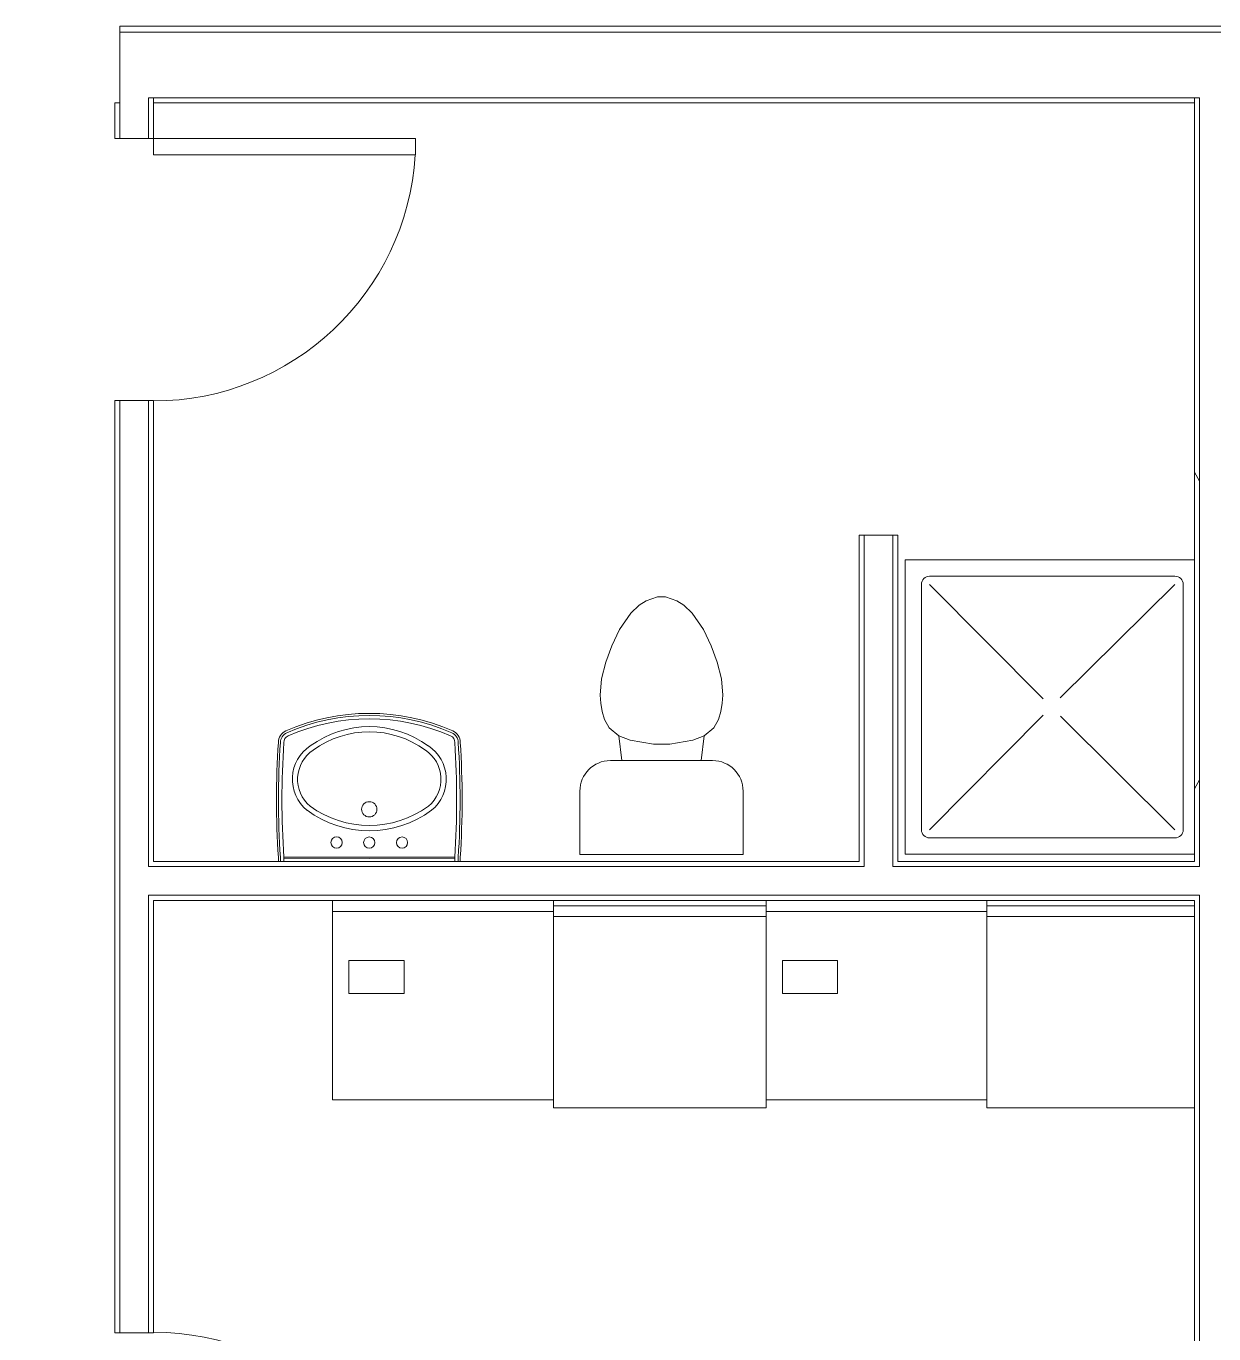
# Model space of a CAD drawing. Header units: inches. Extents: x 1 to 127281, y -26064 to 104775.
# Drawn here: x 25153.9 to 25299.1, y -22519.2 to -22359.3 of the extents above; entities that cross this region are included whole.
import ezdxf

# ---------------------------------------------------------------- set-up
doc = ezdxf.new("R2010")
doc.units = ezdxf.units.IN
doc.header["$MEASUREMENT"] = 0
for name, color, linetype, lineweight in [('A-DOOR', 31, 'Continuous', 9), ('A-WALL', 113, 'Continuous', 9), ('A-WALL-PATT', 111, 'Continuous', 15), ('I-WALL', 2, 'Continuous', 9), ('L-SITE-WALL', 31, 'Continuous', 9), ('P-SANR-FIXT', 6, 'Continuous', 9), ('Q-SPCQ', 91, 'Continuous', 9)]:
    doc.layers.add(name, color=color, linetype=linetype, lineweight=lineweight)
pattern_1 = [(0, (0, 0), (115.2, 28.8), [4.752, -81.648, 4.752, -81.648, -460.8]), (0, (0, 0), (115.2, 28.8), [-172.8, 4.752, -168.048, 4.752, -81.648, -201.6]), (0, (0, 0), (115.2, 28.8), [-432, 4.752, -52.848, 4.752, -139.248]), (120, (43.2, 14.4), (-82.541532, 85.366127), [4.752, -81.648, 4.752, -81.648, -460.8]), (120, (43.2, 14.4), (-82.541532, 85.366127), [-172.8, 4.752, -168.048, 4.752, -81.648, -201.6]), (120, (43.2, 14.4), (-82.541532, 85.366127), [-432, 4.752, -52.848, 4.752, -139.248]), (240, (57.6, 72), (-32.658468, -114.166127), [4.752, -81.648, 4.752, -81.648, -460.8]), (240, (57.6, 72), (-32.658468, -114.166127), [-172.8, 4.752, -168.048, 4.752, -81.648, -201.6]), (240, (57.6, 72), (-32.658468, -114.166127), [-432, 4.752, -52.848, 4.752, -139.248])]

# ---------------------------------------------------------------- blocks, each defined once
blk = doc.blocks.new('Single-Flush - 32_ x 84_-489871-Site Plan - Phase 1')
at = {"layer": 'A-DOOR'}
for p, q in [((14, 2.37), (14, 34.38)), ((16, 34.38), (14, 34.38)), ((16, 2.37), (16, 34.38)), ((16, 2.37), (14, 2.37))]:
    blk.add_line(p, q, dxfattribs=at)
blk.add_arc((16, 2.37), 32.07, 93.5759, 180, dxfattribs=at)
blk = doc.blocks.new('Single-Flush - 32_ x 84_-460923-Site Plan - Phase 1')
at = {"layer": 'A-DOOR'}
for p, q in [((14, -2.37), (14, -34.38)), ((16, -2.37), (14, -2.37)), ((16, -2.37), (16, -34.38)), ((16, -34.38), (14, -34.38))]:
    blk.add_line(p, q, dxfattribs=at)
blk.add_arc((16, -2.37), 32.07, 180, 266.4241, dxfattribs=at)
blk = doc.blocks.new('Toilet-Domestic-3D - Toilet-Domestic-3D-489637-Site Plan - Phase 1')
at = {"layer": 'P-SANR-FIXT'}
for p, q in [((-2.74, 11), (-1.87, 11.5)), ((-1.87, 11.5), (-0.5, 12)), ((-0.5, 12), (0.5, 12)), ((0.5, 12), (1.87, 11.5)), ((1.87, 11.5), (2.74, 11)), ((-5.13, 8), (-3.74, 10)), ((-3.74, 10), (-2.74, 11)), ((2.74, 11), (3.74, 10)), ((3.74, 10), (5.13, 8)), ((-6.06, 6), (-5.13, 8)), ((5.13, 8), (6.06, 6)), ((-6.79, 4), (-6.06, 6)), ((6.06, 6), (6.79, 4)), ((-7.33, 1.99), (-6.79, 4)), ((6.79, 4), (7.33, 1.99)), ((-7.5, 0), (-7.33, 1.99)), ((7.33, 1.99), (7.5, 0)), ((-7.41, -1), (-7.5, 0)), ((-7.24, -2), (-7.41, -1)), ((7.41, -1), (7.24, -2)), ((7.5, 0), (7.41, -1)), ((-6.97, -3), (-7.24, -2)), ((-6.4, -4), (-6.97, -3)), ((6.97, -3), (6.4, -4)), ((7.24, -2), (6.97, -3)), ((-5.21, -5), (-6.4, -4)), ((6.4, -4), (5.21, -5)), ((-3.84, -5.5), (-5.21, -5)), ((-4.86, -8.02), (-5.21, -5)), ((-1, -6), (-3.84, -5.5)), ((1, -6), (-1, -6)), ((3.84, -5.5), (1, -6)), ((5.21, -5), (3.84, -5.5)), ((4.86, -8.02), (5.21, -5)), ((6.25, -8.02), (-6.25, -8.02)), ((-9.98, -11.75), (-9.98, -19.48)), ((9.98, -19.48), (9.98, -11.75)), ((-9.98, -19.48), (9.98, -19.48))]:
    blk.add_line(p, q, dxfattribs=at)
for centre, start, end in [((-6.25, -11.75), 90, 180), ((6.25, -11.75), 0, 90)]:
    blk.add_arc(centre, 3.73, start, end, dxfattribs=at)
blk = doc.blocks.new('Sink-Bathroom-Kohler-Pinoir-2035-8 - Vitreous_China-0-White-670431-Site Plan - Phase 1')
at = {"layer": 'P-SANR-FIXT'}
for p, q in [((25184.77, -22461.43), (25184.77, -22460.93)), ((25207.01, -22461.43), (25184.77, -22461.43)), ((25185.03, -22460.92), (25185.03, -22461.43)), ((25185.44, -22461.43), (25185.44, -22460.91)), ((25195.89, -22460.91), (25185.44, -22460.91)), ((25185.44, -22461.1), (25195.89, -22461.08)), ((25206.34, -22460.91), (25195.89, -22460.91)), ((25195.89, -22461.08), (25206.34, -22461.1)), ((25206.34, -22460.91), (25206.34, -22461.43)), ((25206.75, -22461.43), (25206.75, -22460.92)), ((25207.01, -22460.93), (25207.01, -22461.43))]:
    blk.add_line(p, q, dxfattribs=at)
for centre, radius, start, end in [((25195.89, -22468.73), 25.41, 66.3302, 113.6742), ((25195.89, -22468.73), 25.15, 66.3302, 113.6726), ((25195.89, -22468.73), 24.74, 66.3302, 113.6698), ((25186.32, -22446.87), 1.54, 113.9605, 180.0345), ((25186.32, -22446.87), 1.29, 113.9877, 180.3965), ((25186.32, -22446.87), 0.875, 114.0553, 181.2927), ((25195.89, -22457.14), 12.2, 53.7683, 126.2317), ((25195.89, -22457.14), 11.57, 53.6931, 126.3069), ((25205.48, -22446.86), 0.862, 358.0783, 66.3302), ((25205.48, -22446.86), 1.28, 359.0965, 66.3302), ((25205.48, -22446.86), 1.53, 359.5057, 66.3302), ((25291.12, -22453.9), 106.58, 176.2183, 183.7835), ((25291.12, -22453.9), 106.33, 176.2135, 183.7881), ((25291.12, -22453.9), 105.91, 176.2045, 183.7955), ((25191.38, -22451.38), 4.9, 123.5514, 230.6366), ((25191.38, -22451.38), 4.26, 123.3558, 230.4225), ((25200.4, -22451.38), 4.26, 309.5775, 56.6442), ((25200.4, -22451.38), 4.9, 309.3634, 56.4486), ((25100.66, -22453.9), 105.91, 356.2045, 3.7955), ((25100.66, -22453.9), 106.33, 356.2119, 3.7854), ((25100.66, -22453.9), 106.58, 356.2165, 3.78), ((25195.89, -22455.05), 0.934, 0, 180), ((25195.89, -22444.85), 12.82, 233.5725, 306.4275), ((25195.89, -22444.85), 12.18, 233.6508, 306.3492), ((25195.89, -22455.05), 0.934, 180, 0), ((25191.89, -22459.11), 0.692, 0, 180), ((25191.89, -22459.11), 0.692, 180, 0), ((25195.89, -22459.12), 0.69, 0, 180), ((25195.89, -22459.12), 0.69, 180, 0), ((25199.89, -22459.12), 0.69, 0, 180), ((25199.89, -22459.12), 0.69, 180, 0)]:
    blk.add_arc(centre, radius, start, end, dxfattribs=at)
blk = doc.blocks.new('Shower Base-3D - 36_ x 36_-670432-Site Plan - Phase 1')
at = {"layer": 'P-SANR-FIXT'}
for p, q in [((17.37, 18), (-18, 18)), ((-18, 18), (-18, -18)), ((-15, 16), (15, 16)), ((-16, -15), (-16, 15)), ((-1.12, 1), (-15, 15)), ((0.97, 1.14), (15, 15)), ((16, 15), (16, -15)), ((-1.13, -0.98), (-15, -15)), ((1.01, -1.11), (15, -15)), ((15, -16), (-15, -16)), ((-18, -18), (17.38, -18))]:
    blk.add_line(p, q, dxfattribs=at)
for centre, start, end in [((-15, 15), 90, 180), ((15, 15), 360, 90), ((-15, -15), 180, 270), ((15, -15), 270, 0)]:
    blk.add_arc(centre, 1, start, end, dxfattribs=at)
blk = doc.blocks.new('Washing Machine - 26_x26_ - Private-670433-Site Plan - Phase 1')
at = {"layer": 'P-SANR-FIXT'}
for p, q in [((1.3125, 12.375), (1.3125, -13)), ((2.59375, 12.375), (2.59375, -13)), ((26, 12.375), (26, -13)), ((1.3125, -13), (0.625, -13)), ((26, -13), (25, -13))]:
    blk.add_line(p, q, dxfattribs=at)
blk = doc.blocks.new('Dryer - 27_ x 25_ x 35_-670434-Site Plan - Phase 1')
at = {"layer": 'Q-SPCQ'}
for p, q in [((1.42, 0.11), (28.42, 0.11)), ((1.42, -23.58), (1.42, 0.11)), ((28.42, 0.11), (28.42, -23.58)), ((19.67, -12.89), (26.42, -12.89)), ((19.67, -16.89), (19.67, -12.89)), ((26.42, -16.89), (26.42, -12.89)), ((19.67, -16.89), (26.42, -16.89)), ((1.42, -22.89), (28.42, -22.89))]:
    blk.add_line(p, q, dxfattribs=at)
blk = doc.blocks.new('Washing Machine - 26_x26_ - Private-V12-Site Plan - Phase 1')
at = {"layer": 'P-SANR-FIXT'}
for p, q in [((0.625, 13), (1.3125, 13)), ((1.3125, 13), (1.3125, -13)), ((2.59375, 13), (2.59375, -13)), ((25, 13), (26, 13)), ((26, 13), (26, -13)), ((1.3125, -13), (0.625, -13)), ((26, -13), (25, -13))]:
    blk.add_line(p, q, dxfattribs=at)
blk = doc.blocks.new('Dryer - 27_ x 25_ x 35_-V13-Site Plan - Phase 1')
at = {"layer": 'Q-SPCQ'}
for p, q in [((1.42, 0.11), (28.42, 0.11)), ((1.42, -23.58), (1.42, 0.11)), ((28.42, 0.11), (28.42, -24.26)), ((19.67, -12.89), (26.42, -12.89)), ((19.67, -16.89), (19.67, -12.89)), ((26.42, -16.89), (26.42, -12.89)), ((19.67, -16.89), (26.42, -16.89)), ((1.42, -22.89), (28.42, -22.89))]:
    blk.add_line(p, q, dxfattribs=at)

msp = doc.modelspace()

# ---------------------------------------------------------------- hatches: boundary and pattern name
at = {"layer": 'A-WALL-PATT', "lineweight": 9}
h = msp.add_hatch(dxfattribs=at)
h.set_pattern_fill('FP_7', color=256, style=0, pattern_type=2)
h.set_pattern_definition(pattern_1)
h.paths.add_polyline_path([(25546.765225, -22368.67781), (25576.853841, -22368.569733), (25576.853841, -22368.05281), (25546.765225, -22368.05281)], flags=0)
h.paths.add_polyline_path([(25583.853841, -22368.67781), (25642.390225, -22368.67781), (25642.390225, -22368.05281), (25583.853841, -22368.05281), (25583.853841, -22368.54459)], flags=0)
h.paths.add_polyline_path([(25582.853841, -22368.67781), (25582.853841, -22368.05281), (25577.853841, -22368.05281), (25577.853841, -22368.67781)], flags=0)
h.paths.add_polyline_path([(25445.92661, -22368.67781), (25445.92661, -22368.05281), (25440.92661, -22368.091062), (25440.92661, -22368.67781)], flags=0)
h.paths.add_polyline_path([(25446.92661, -22368.67781), (25450.015225, -22368.67781), (25450.015225, -22368.05281), (25446.92661, -22368.06581)], flags=0)
h.paths.add_polyline_path([(25381.390225, -22368.67781), (25439.92661, -22368.67781), (25439.92661, -22368.05281), (25381.390225, -22368.05281), (25381.390225, -22368.341636)], flags=0)
h.paths.add_polyline_path([(25211.079896, -22368.67781), (25296.765225, -22368.67781), (25296.765225, -22368.05281), (25169.515225, -22368.05281), (25169.515225, -22368.67781), (25169.837491, -22368.67781)], flags=0)
h.paths.add_polyline_path([(25311.476163, -22368.67781), (25376.390225, -22368.67781), (25376.390225, -22368.05281), (25301.515225, -22368.089711), (25301.515225, -22368.67781)], flags=0)
h.paths.add_polyline_path([(25104.185677, -22368.67781), (25105.265225, -22368.67781), (25105.265225, -22368.05281), (24979.515225, -22368.174762), (24979.515225, -22368.67781), (24997.291458, -22368.67781)], flags=0)
h.paths.add_polyline_path([(25110.890225, -22368.67781), (25110.890225, -22368.05281), (25110.015225, -22368.05281), (25110.015225, -22368.67781)], flags=0)
h.paths.add_polyline_path([(25725.515225, -22368.67781), (25726.390225, -22368.67781), (25726.390225, -22368.05281), (25725.515225, -22368.05281)], flags=0)
h.paths.add_polyline_path([(24974.765225, -22368.67781), (24974.764291, -22368.052826), (24937.890225, -22368.05281), (24937.890225, -22368.67781)], flags=0)
h.paths.add_polyline_path([(25647.390225, -22368.67781), (25720.765225, -22368.67781), (25720.765225, -22368.05281), (25647.390225, -22368.05281), (25647.390225, -22368.31637)], flags=0)
h.paths.add_polyline_path([(24865.890225, -22368.67781), (24865.890225, -22368.05281), (24631.515225, -22368.05281), (24631.515225, -22368.67781), (24783.503021, -22368.67781)], flags=0)
h = msp.add_hatch(dxfattribs=at)
h.set_pattern_fill('FP_7', color=256, style=0, pattern_type=2)
h.set_pattern_definition(pattern_1)
h.paths.add_polyline_path([(25168.890225, -22787.30281), (25169.515225, -22787.214119), (25169.515225, -22600.05281), (25168.890225, -22600.05281), (25168.890225, -22786.67781)], flags=0)
h.paths.add_polyline_path([(25168.890225, -22568.05281), (25169.515225, -22568.05281), (25169.515225, -22561.05281), (25168.890225, -22561.05281), (25168.890225, -22561.67781)], flags=0)
h.paths.add_polyline_path([(25168.890225, -22557.55281), (25169.515225, -22557.55281), (25169.515225, -22551.05281), (25168.890225, -22551.05281), (25168.890225, -22556.92781)], flags=0)
h.paths.add_polyline_path([(25169.515225, -22519.05281), (25169.515225, -22465.55281), (25168.890225, -22465.55281), (25168.890225, -22519.05281)], flags=0)
h.paths.add_polyline_path([(25168.890225, -22462.05281), (25169.515225, -22462.05281), (25169.515225, -22405.05281), (25168.890225, -22405.05281), (25168.890225, -22461.42781)], flags=0)
h.paths.add_polyline_path([(25169.515225, -22373.05281), (25169.390225, -22368.05281), (25168.890225, -22368.05281), (25168.890225, -22373.05281)], flags=0)
h = msp.add_hatch(dxfattribs=at)
h.set_pattern_fill('FP_7', color=256, style=0, pattern_type=2)
h.set_pattern_definition(pattern_1)
h.paths.add_polyline_path([(25296.765225, -22787.30281), (25297.390225, -22787.30281), (25297.325368, -22561.05281), (25296.765225, -22561.05281), (25296.765225, -22787.213724)], flags=0)
h.paths.add_polyline_path([(25296.765225, -22557.55281), (25297.390225, -22557.55281), (25297.390225, -22465.55281), (25296.765225, -22465.55281), (25296.765225, -22556.92781)], flags=0)
h.paths.add_polyline_path([(25297.390225, -22462.05281), (25297.390225, -22368.05281), (25296.765225, -22368.05281), (25296.765225, -22462.05281)], flags=0)

# ---------------------------------------------------------------- linework, layer by layer
at = {"layer": 'A-WALL'}
for p, q in [((25165.390225, -22360.05281), (25450.015225, -22360.05281)), ((25168.890225, -22368.05281), (25168.890225, -22373.05281)), ((25168.890225, -22368.05281), (25297.390225, -22368.05281)), ((25169.515225, -22368.67781), (25169.515225, -22368.05281)), ((25296.765225, -22368.67781), (25296.765225, -22368.05281)), ((25297.390225, -22368.05281), (25297.390225, -22462.05281)), ((25165.390225, -22368.67781), (25165.390225, -22373.05281)), ((25165.390225, -22405.05281), (25165.390225, -22519.05281)), ((25168.890225, -22405.05281), (25168.890225, -22462.05281)), ((25256.390225, -22462.05281), (25256.390225, -22421.55281)), ((25259.890225, -22462.05281), (25259.890225, -22421.55281)), ((25168.890225, -22462.05281), (25256.390225, -22462.05281)), ((25259.890225, -22462.05281), (25297.390225, -22462.05281)), ((25168.890225, -22465.55281), (25168.890225, -22519.05281)), ((25168.890225, -22465.55281), (25297.390225, -22465.55281)), ((25297.390225, -22465.55281), (25297.390225, -22557.55281))]:
    msp.add_line(p, q, dxfattribs=at)
at = {"layer": 'I-WALL', "lineweight": 15}
for p, q in [((25165.390225, -22368.67781), (25164.765225, -22368.67781)), ((25164.765225, -22368.67781), (25164.765225, -22373.05281)), ((25169.515225, -22373.05281), (25169.515225, -22368.67781)), ((25296.765225, -22368.67781), (25296.765225, -22461.42781)), ((25164.765225, -22373.05281), (25169.515225, -22373.05281)), ((25169.515225, -22405.05281), (25164.765225, -22405.05281)), ((25164.765225, -22405.05281), (25164.765225, -22519.05281)), ((25169.515225, -22461.42781), (25169.515225, -22405.05281)), ((25255.765225, -22421.55281), (25255.765225, -22461.42781)), ((25260.515225, -22421.55281), (25255.765225, -22421.55281)), ((25260.515225, -22461.42781), (25260.515225, -22421.55281)), ((25184.77108, -22461.42781), (25169.515225, -22461.42781)), ((25255.765225, -22461.42781), (25207.009371, -22461.42781)), ((25296.765225, -22461.42781), (25260.515225, -22461.42781)), ((25169.515225, -22519.05281), (25169.515225, -22466.17781)), ((25169.515225, -22466.17781), (25296.765225, -22466.17781)), ((25296.765225, -22466.17781), (25296.765225, -22556.92781)), ((25164.765225, -22519.05281), (25169.515225, -22519.05281))]:
    msp.add_line(p, q, dxfattribs=at)
at = {"layer": 'L-SITE-WALL', "lineweight": 15}
for p, q in [((25450.015225, -22359.30281), (25165.390225, -22359.30281)), ((25165.390225, -22359.30281), (25165.390225, -22368.67781)), ((25169.515225, -22368.67781), (25296.765225, -22368.67781))]:
    msp.add_line(p, q, dxfattribs=at)

# ---------------------------------------------------------------- block references
at = {"layer": 'A-DOOR'}
for name, p, rotation in [('Single-Flush - 32_ x 84_-460923-Site Plan - Phase 1', (25167.140225, -22389.05281), 90), ('Single-Flush - 32_ x 84_-489871-Site Plan - Phase 1', (25167.140225, -22535.05281), 270)]:
    msp.add_blockref(name, p, dxfattribs=dict(at, rotation=rotation))
at = {"layer": 'P-SANR-FIXT'}
for name, p in [('Shower Base-3D - 36_ x 36_-670432-Site Plan - Phase 1', (25279.390225, -22442.55281)), ('Toilet-Domestic-3D - Toilet-Domestic-3D-489637-Site Plan - Phase 1', (25231.615206, -22441.076589)), ('Sink-Bathroom-Kohler-Pinoir-2035-8 - Vitreous_China-0-White-670431-Site Plan - Phase 1', (0, 0))]:
    msp.add_blockref(name, p, dxfattribs=at)
at = {"layer": 'P-SANR-FIXT', "rotation": 270}
for name, p in [('Washing Machine - 26_x26_ - Private-V12-Site Plan - Phase 1', (25231.390225, -22465.55281)), ('Washing Machine - 26_x26_ - Private-670433-Site Plan - Phase 1', (25284.390225, -22465.55281))]:
    msp.add_blockref(name, p, dxfattribs=at)
at = {"layer": 'Q-SPCQ', "rotation": 180}
for name, p in [('Dryer - 27_ x 25_ x 35_-V13-Site Plan - Phase 1', (25219.810991, -22490.441039)), ('Dryer - 27_ x 25_ x 35_-670434-Site Plan - Phase 1', (25272.810991, -22490.441039))]:
    msp.add_blockref(name, p, dxfattribs=at)

doc.saveas('drawing.dxf')
